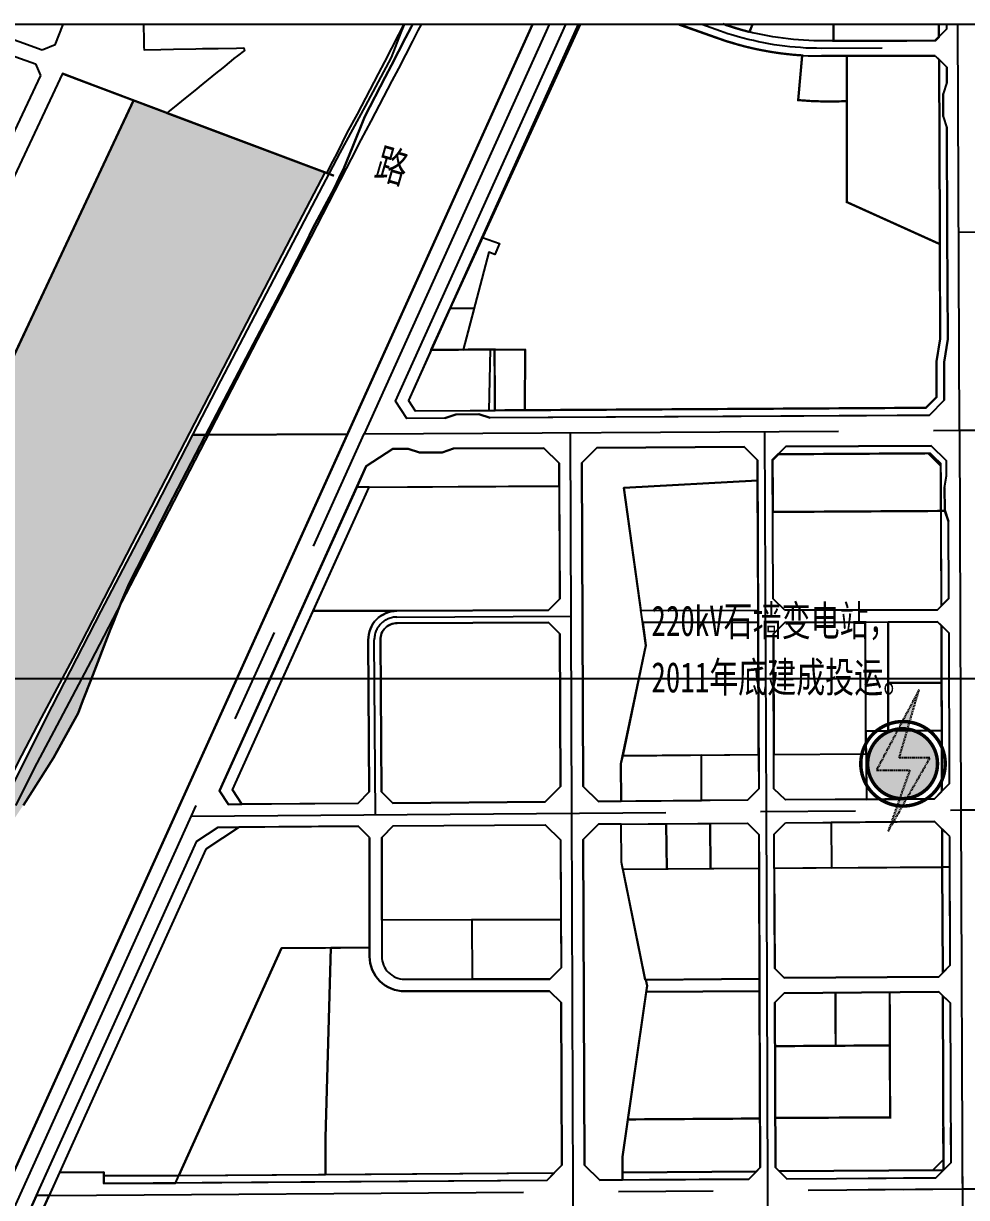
# Model space of a CAD drawing. Header units: inches. Extents: x 14633 to 228805, y -943 to 210487.
# Drawn here: x 215240 to 216483, y 205872 to 207418 of the extents above; entities that cross this region are included whole.
import ezdxf

# ---------------------------------------------------------------- set-up
doc = ezdxf.new("R2010")
doc.units = ezdxf.units.IN
doc.header["$LTSCALE"] = 10
doc.header["$MEASUREMENT"] = 0
for name, pattern in [('ACAD_ISO05W100', [34, 24, -3, 0.5, -3, 0.5, -3]), ('CENTER', [2, 1.25, -0.25, 0.25, -0.25]), ('DASHED', [0.75, 0.5, -0.25]), ('DASHEDX2', [1.5, 1, -0.5]), ('HIDDENX2', [0.75, 0.5, -0.25])]:
    doc.linetypes.add(name, pattern=pattern)
for name, color, linetype in [('0居住区人口', 7, 'ACAD_ISO05W100'), ('110kV顺源线', 1, 'Continuous'), ('1地块界线', 7, 'DASHEDX2'), ('1轻轨', 7, 'Continuous'), ('1道路中线', 7, 'CENTER'), ('1道路红线', 7, 'Continuous'), ('1道路路名', 7, 'Continuous'), ('80m线', 7, 'DASHED'), ('B-C2', 220, 'Continuous'), ('B-G11', 94, 'Continuous'), ('B-G12', 102, 'Continuous'), ('B-G22', 122, 'Continuous'), ('B-GE', 80, 'Continuous'), ('B-R21', 51, 'Continuous'), ('B-R22', 21, 'Continuous'), ('B-T1', 175, 'Continuous'), ('B-U', 144, 'Continuous'), ('B-U12', 144, 'Continuous'), ('bo', 1, 'Continuous'), ('Error_Layer', 7, 'Continuous'), ('H-T1', 175, 'Continuous'), ('粘贴', 7, 'Continuous'), ('防护绿地', 5, 'Continuous')]:
    doc.layers.add(name, color=color, linetype=linetype)
doc.styles.add('LY', font='simhei.ttf', dxfattribs={"height": 110})
doc.styles.add('路名', font='simhei.ttf', dxfattribs={"width": 0.8})

# ---------------------------------------------------------------- blocks, each defined once
blk = doc.blocks.new('已建220')
at = {"linetype": 'HIDDENX2'}
blk.add_hatch(color=1, dxfattribs=at).paths.add_polyline_path([(76.1, 348), (-123.7, -29.8), (32.1, -29.8), (-69.1, -317.2), (127.2, 27.8), (-17.4, 27.8)])
h = blk.add_hatch(color=5)
h.paths.add_polyline_path([(127.2, 27.8), (19.1, -162.2, 0.158879), (111, -119.8, 0.009786), (115.6, -115.3, 0.620514), (21.8, 161.8), (-17.4, 27.8)])
h.paths.add_polyline_path([(-14.7, -162.6), (32.1, -29.8), (-123.7, -29.8), (-22.4, 161.7, 0.892238)])
blk.add_lwpolyline([(76.1, 348), (-123.7, -29.8), (32.1, -29.8), (-69.1, -317.2), (127.2, 27.8), (-17.4, 27.8)], close=True, dxfattribs=at)
blk.add_lwpolyline([(141.1, -140.8, 16.3, 16.3, 102.191607), (135.5, -146.2, 16.3, 16.3, 0.009786)], format="xyseb", close=True)
at = {"const_width": 16.3}
blk.add_lwpolyline([(115.6, -115.3, 102.191607), (111, -119.8, 0.009786)], format="xyb", close=True, dxfattribs=at)

msp = doc.modelspace()

# ---------------------------------------------------------------- hatches: boundary and pattern name
at = {"layer": 'H-T1'}
msp.add_hatch(color=8, dxfattribs=at).paths.add_polyline_path([(215528.9, 207013), (215598.9, 207147.3), (215637.8, 207222.1), (215385.6, 207317), (215201.6, 206925.2, -0.091067), (215078.1, 206752.5), (215030.5, 206706.5), (215167.5, 206316.2), (215187, 206353.6), (215210, 206398.6), (215238.2, 206454.1), (215264.3, 206503.9), (215309.5, 206588.6), (215384.1, 206733.3)])
at = {"layer": 'H-T1', "linetype": 'ByBlock'}
msp.add_hatch(color=8, dxfattribs=at).paths.add_polyline_path([(215480.5, 206876.4), (215479.3, 206874.2), (215431.9, 206783), (215379.5, 206680.6), (215370.5, 206659.3), (215358.7, 206629), (215355.3, 206620.3), (215329.8, 206554.4), (215318.6, 206526.6), (215312.4, 206510), (215305.7, 206497.9), (215294.5, 206477.5), (215279.9, 206451.2), (215240.3, 206388.6), (215227.1, 206369), (215180.8, 206299.3), (215167.1, 206277.8), (215163.2, 206268.8), (215135.4, 206218.3), (215125.2, 206196.9), (215085.6, 206121.3), (215076.2, 206103.2), (215071.3, 206115.4), (215076.8, 206126.5), (215132.7, 206233.1), (215173.6, 206313.4), (215210.8, 206383.5), (215270.4, 206503.2), (215342.6, 206644), (215414.8, 206781.8), (215463.6, 206876.3)])

# ---------------------------------------------------------------- linework, layer by layer
at = {"color": 8, "linetype": 'Continuous'}
msp.add_lwpolyline([(215855.5, 206988.7), (215853.6, 206908.7)], dxfattribs=at)
at = {"layer": '0居住区人口', "color": 8}
msp.add_lwpolyline([(216441.7, 207395.7), (216446.7, 207400.7), (216446.7, 207400.7), (216446.7, 207400.7), (216441.7, 207395.7), (216441.7, 207395.7)], close=True, dxfattribs=at)
at = {"layer": '110kV顺源线', "color": 8}
msp.add_line((218880.8, 207416.8), (213834.8, 207416.8), dxfattribs=at)
at = {"layer": '1地块界线', "color": 8, "ltscale": 20, "const_width": 3, "flags": 128}
msp.add_lwpolyline([(215291.7, 207352.3), (215649.6, 207217.7)], dxfattribs=at)
msp.add_lwpolyline([(215385.6, 207317), (215201.6, 206925.2, -0.091067), (215078.1, 206752.5), (215030.5, 206706.5)], format="xyb", dxfattribs=at)
at = {"layer": '1轻轨', "color": 8, "ltscale": 200, "flags": 128}
msp.add_lwpolyline([(215764.3, 207416.8), (215760.1, 207408.9), (215752.8, 207394.9), (215734.4, 207358.8), (215725.9, 207342.8), (215698.1, 207289.6), (215684.8, 207264.9), (215672.4, 207239.9), (215665.7, 207227.1), (215618.9, 207137), (215548.9, 207002.6), (215404.1, 206723), (215329.4, 206578.2), (215284.2, 206493.4), (215258.2, 206443.8), (215230, 206388.4)], dxfattribs=at)
at = {"layer": '1道路中线', "color": 8, "ltscale": 50}
for points in [[(215933, 207416.8), (215689.3, 206877.7)], [(216473.7, 206882.4), (216471.6, 207416.8)], [(218372.7, 207156.4), (217372.7, 207149.4), (217133.7, 207147.7), (216842.3, 207145.6), (216472.7, 207143)], [(215210.6, 205818.8), (215689.3, 206877.7)], [(215689.3, 206877.7), (216473.7, 206882.4), (216473.7, 206882.4)], [(215966.8, 205399.5), (215964.9, 205879.5), (215962.9, 206378.2), (215961, 206879.3)], [(216223.2, 205401.3), (216221.3, 205881.3), (216220.2, 206151.1), (216219.3, 206380.3), (216217.4, 206880.8)], [(216473.7, 206882.4), (217373.7, 206887.7)], [(216473.7, 206882.4), (216475.7, 206382.3), (216475.7, 206382.3), (216479.6, 205403.1)], [(215461.7, 206374.2), (216475.7, 206382.3), (217375.7, 206389.5), (217980, 206393.7), (218010.2, 206393.9), (218375.7, 206396.4)], [(216477.4, 205963.9), (216479.6, 205403.1)], [(216477.4, 205963.9), (216479.6, 205403.1)], [(216477.4, 205963.9), (216479.6, 205403.1)], [(216477.4, 205963.9), (216479.6, 205403.1)], [(216477.4, 205963.9), (216479.6, 205403.1)], [(215274.3, 205874.7), (216477.7, 205883.1), (217377.7, 205889.4)], [(216353.6, 205882.2), (216477.7, 205883.1), (217377.7, 205889.4)], [(216353.6, 205882.2), (216477.7, 205883.1), (217377.7, 205889.4)], [(216353.6, 205882.2), (216477.7, 205883.1), (217377.7, 205889.4)], [(216353.6, 205882.2), (216477.7, 205883.1), (217377.7, 205889.4)], [(216399.8, 205882.6), (216477.7, 205883.1), (217377.7, 205889.4)]]:
    msp.add_lwpolyline(points, dxfattribs=at)
at = {"layer": '1道路中线', "color": 8, "ltscale": 50, "flags": 128}
msp.add_lwpolyline([(218371.7, 207396.4), (217371.7, 207389.4), (216861.6, 207386.2), (216471.8, 207385.7), (216292.1, 207385.5), (216285.2, 207385.6), (216278.2, 207385.7), (216271.2, 207386), (216264.2, 207386.5), (216257.3, 207387), (216250.3, 207387.7), (216243.4, 207388.4), (216236.5, 207389.3), (216229.6, 207390.4), (216222.7, 207391.5), (216215.8, 207392.8), (216209, 207394.2), (216202.1, 207395.7), (216195.4, 207397.3), (216188.6, 207399), (216181.9, 207400.9), (216175.2, 207402.8), (216168.5, 207404.9), (216158.7, 207408.3), (216134.4, 207416.8)], dxfattribs=at)
at = {"layer": '1道路中线', "color": 8, "ltscale": 50}
msp.add_lwpolyline([(215704.3, 206376.1), (215702.7, 206606.3, -0.415109), (215732.5, 206636.5), (215961.9, 206637.4)], format="xyb", dxfattribs=at)
at = {"layer": '1道路红线', "color": 8}
for p, q in [((215111.8, 207416.8), (215256.4, 207365.1)), ((215264.9, 207383.3), (215171.2, 207416.8)), ((215693.2, 206934.8), (215911.1, 207416.8)), ((215730.7, 206920.6), (215955, 207416.8)), ((216155.4, 207398.8), (216104.3, 207416.8)), ((216456.6, 207416.8), (216456.7, 207410.7)), ((216456.7, 207410.7), (216441.7, 207395.7)), ((216456.7, 207410.7), (216441.7, 207395.7)), ((215282, 207390.4), (215264.9, 207383.3)), ((216441.7, 207395.7), (216386.5, 207395.6)), ((216441.8, 207375.7), (216386.5, 207375.6)), ((216441.8, 207375.7), (216456.9, 207360.7)), ((216441.8, 207375.7), (216456.9, 207360.7)), ((215256.4, 207365.1), (215262.8, 207349.6)), ((216456.9, 207340.7), (216456.9, 207360.7)), ((216456.9, 207340.7), (216456.9, 207360.7)), ((216456.9, 207340.7), (216452, 207325.7)), ((216456.9, 207340.7), (216452, 207325.7)), ((216452.1, 207295.7), (216452, 207325.7)), ((216452.1, 207295.7), (216452, 207325.7)), ((216452.1, 207295.7), (216457.2, 207280.7)), ((216452.1, 207295.7), (216457.2, 207280.7)), ((216457.7, 207142.9), (216457.2, 207280.7)), ((216457.7, 207142.9), (216457.2, 207280.7)), ((216458.3, 207002.3), (216457.7, 207142.9)), ((216458.3, 207002.3), (216457.7, 207142.9)), ((216453.4, 206972.2), (216458.3, 207002.3)), ((216453.4, 206972.2), (216458.3, 207002.3)), ((216453.6, 206922.2), (216453.4, 206972.2)), ((216453.6, 206922.2), (216453.4, 206972.2)), ((215213.7, 205874.3), (215693.2, 206934.8)), ((216453.6, 206922.2), (216433.7, 206902.1)), ((216453.6, 206922.2), (216433.7, 206902.1)), ((215745.4, 206898), (215730.7, 206920.6)), ((215795.4, 206898.3), (215745.4, 206898)), ((215795.4, 206898.3), (215810.3, 206903.4)), ((215810.3, 206903.4), (215840.3, 206903.6)), ((215840.3, 206903.6), (215855.4, 206898.7)), ((216433.7, 206902.1), (215855.4, 206898.7)), ((215976.1, 206839.4), (215996, 206859.5)), ((215976.1, 206839.4), (215996, 206859.5)), ((215996, 206859.5), (216189.9, 206860.7)), ((215996, 206859.5), (216189.9, 206860.7)), ((216189.9, 206860.7), (216207.5, 206843.3)), ((216189.9, 206860.7), (216207.5, 206843.3)), ((216227.5, 206843.4), (216244.9, 206861)), ((216244.9, 206861), (216436.3, 206862.1)), ((216436.3, 206862.1), (216244.9, 206861)), ((216456.4, 206842.3), (216436.3, 206862.1)), ((215691.9, 206835), (215727.2, 206857.9)), ((215691.9, 206835), (215727.2, 206857.9)), ((215727.2, 206857.9), (215747.2, 206858)), ((215727.2, 206857.9), (215747.2, 206858)), ((215747.2, 206858), (215762.3, 206853.1)), ((215747.2, 206858), (215762.3, 206853.1)), ((215762.3, 206853.1), (215792.3, 206853.3)), ((215762.3, 206853.1), (215792.3, 206853.3)), ((215792.3, 206853.3), (215807.2, 206858.4)), ((215792.3, 206853.3), (215807.2, 206858.4)), ((215807.2, 206858.4), (215926, 206859.1)), ((215807.2, 206858.4), (215926, 206859.1)), ((215926, 206859.1), (215946.1, 206839.2)), ((215926, 206859.1), (215946.1, 206839.2)), ((215498.8, 206407.7), (215691.9, 206835)), ((215498.8, 206407.7), (215691.9, 206835)), ((215946.1, 206839.2), (215946.8, 206660.1)), ((215977.8, 206413.3), (215976.1, 206839.4)), ((215977.8, 206413.3), (215976.1, 206839.4)), ((216207.5, 206843.3), (216209.2, 206410.2)), ((216207.5, 206843.3), (216209.2, 206410.2)), ((216228.2, 206660.4), (216227.5, 206843.4)), ((216456.5, 206822.3), (216456.4, 206842.3)), ((216454, 206807.2), (216456.5, 206822.3)), ((216454, 206807.2), (216454.2, 206777.2)), ((216454.2, 206777.2), (216454, 206807.2)), ((216454.2, 206777.2), (216459.2, 206762.3)), ((216459.6, 206660.9), (216459.2, 206762.3)), ((215932.1, 206645.3), (215947, 206660.3)), ((216243.4, 206645.3), (216228.2, 206660.4)), ((216444.8, 206646.1), (216459.8, 206661.1)), ((216243.4, 206645.3), (216444.8, 206646.1)), ((216243.5, 206629.3), (216228.6, 206614.2)), ((216243.5, 206629.3), (216444.9, 206630.1)), ((216444.9, 206630.1), (216460, 206615.1)), ((215947, 206614.4), (215947.8, 206413.1)), ((216229.2, 206410.3), (216228.6, 206614.2)), ((216460.6, 206417.2), (216460, 206615.1)), ((215947.8, 206413.1), (215927.9, 206392.9)), ((215947.8, 206413.1), (215927.9, 206392.9)), ((215997.9, 206393.5), (215977.8, 206413.3)), ((215997.9, 206393.5), (215977.8, 206413.3)), ((216440.7, 206397), (216460.6, 206417.2)), ((215510.5, 206389.6), (215498.8, 206407.7)), ((215510.5, 206389.6), (215498.8, 206407.7)), ((215727.2, 206391.4), (215712.1, 206406.3)), ((216209.2, 206410.2), (216194.3, 206395.1)), ((216209.2, 206410.2), (216194.3, 206395.1)), ((216244.3, 206395.5), (216229.2, 206410.3)), ((216440.7, 206397), (216244.3, 206395.5)), ((215681.2, 206391), (215510.5, 206389.6)), ((215927.9, 206392.9), (215727.2, 206391.4)), ((216194.3, 206395.1), (215997.9, 206393.5)), ((216194.3, 206395.1), (215997.9, 206393.5)), ((215998, 206363.5), (216194.4, 206365.1)), ((215998, 206363.5), (216194.4, 206365.1)), ((216194.4, 206365.1), (216209.5, 206350.2)), ((216194.4, 206365.1), (216209.5, 206350.2)), ((216229.5, 206350.3), (216244.4, 206365.5)), ((216229.5, 206350.3), (216244.4, 206365.5)), ((216244.4, 206365.5), (216440.8, 206367)), ((216244.4, 206365.5), (216440.8, 206367)), ((216460.9, 206347.2), (216440.8, 206367)), ((216460.9, 206347.2), (216440.8, 206367)), ((215468.7, 206341.1), (215496.9, 206359.5)), ((215496.9, 206359.5), (215681.4, 206361)), ((215727.5, 206361.3), (215712.5, 206346.1)), ((215727.5, 206361.3), (215928, 206362.9)), ((215928, 206362.9), (215948.1, 206343.1)), ((215978.1, 206343.3), (215998, 206363.5)), ((215978.1, 206343.3), (215998, 206363.5)), ((216209.5, 206350.2), (216210.2, 206173.5)), ((216209.5, 206350.2), (216211.2, 205911.2)), ((216230.2, 206173.6), (216229.5, 206350.3)), ((216230.2, 206173.6), (216229.5, 206350.3)), ((215328.4, 206030.9), (215468.7, 206341.1)), ((215948.1, 206343.1), (215948.8, 206174.5)), ((215978.8, 206174.4), (215978.1, 206343.3)), ((215979.8, 205914.6), (215978.1, 206343.3)), ((216461.5, 206177.8), (216460.9, 206347.2)), ((216461.5, 206177.8), (216460.9, 206347.2)), ((215933.8, 206159.5), (215948.8, 206174.5)), ((216242.7, 206161.2), (216230.2, 206173.6)), ((216242.7, 206161.2), (216230.2, 206173.6)), ((216446.6, 206162.7), (216461.5, 206177.8)), ((216446.6, 206162.7), (216461.5, 206177.8)), ((216446.6, 206162.7), (216242.7, 206161.2)), ((216446.6, 206162.7), (216242.7, 206161.2)), ((216230.3, 206128.6), (216242.8, 206141.2)), ((216230.3, 206128.6), (216242.8, 206141.2)), ((216242.8, 206141.2), (216446.7, 206142.7)), ((216242.8, 206141.2), (216446.7, 206142.7)), ((216446.7, 206142.7), (216461.7, 206127.8)), ((216446.7, 206142.7), (216461.7, 206127.8)), ((215979.8, 205914.6), (215979, 206124.4)), ((216210.3, 206128.5), (216211.2, 205911.2)), ((216231.2, 205911.4), (216230.3, 206128.6)), ((216231.2, 205911.4), (216230.3, 206128.6)), ((216462.6, 205918), (216461.7, 206127.8)), ((215241.4, 205838.4), (215328.4, 206030.9)), ((215241.4, 205838.4), (215328.4, 206030.9)), ((216462.6, 205918), (216462.4, 205963.9)), ((216442.7, 205897.9), (216462.6, 205918)), ((216442.7, 205897.9), (216462.6, 205918)), ((216442.7, 205897.9), (216462.6, 205918)), ((215287.9, 205904.8), (215260.7, 205844.6)), ((215287.9, 205904.8), (215260.7, 205844.6)), ((215346.2, 205905.2), (215287.9, 205904.8)), ((215346.3, 205890.2), (215346.2, 205905.2)), ((215949.8, 205914.4), (215929.9, 205894.3)), ((215999.9, 205894.8), (215979.8, 205914.6)), ((215999.9, 205894.8), (215979.8, 205914.6)), ((216211.2, 205911.2), (216196.3, 205896.1)), ((216211.2, 205911.2), (216196.3, 205896.1)), ((216231.2, 205911.4), (216246.3, 205896.5)), ((216231.2, 205911.4), (216246.3, 205896.5)), ((215929.9, 205894.3), (215346.3, 205890.2)), ((216196.3, 205896.1), (215999.9, 205894.8)), ((216196.3, 205896.1), (215999.9, 205894.8)), ((216246.3, 205896.5), (216442.7, 205897.9)), ((216246.3, 205896.5), (216442.7, 205897.9)), ((216353.6, 205897.2), (216442.7, 205897.9))]:
    msp.add_line(p, q, dxfattribs=at)
for points in [[(215282, 207390.4), (215292.6, 207416.8)], [(216292.1, 207395.5), (216282, 207395.6), (216275.2, 207395.9), (216268.4, 207396.2), (216261.6, 207396.7), (216254.9, 207397.2), (216248.1, 207398), (216241.3, 207398.8), (216234.6, 207399.7), (216227.9, 207400.8), (216221.2, 207401.9), (216214.5, 207403.2), (216207.8, 207404.6), (216201.2, 207406.1), (216194.6, 207407.8), (216188, 207409.5), (216181.5, 207411.4), (216174.9, 207413.4), (216168.5, 207415.5), (216162, 207417.7)], [(216155.4, 207398.8), (216162.2, 207396.5), (216169, 207394.3), (216175.8, 207392.2), (216182.7, 207390.3), (216189.6, 207388.4), (216196.5, 207386.7), (216203.5, 207385.1), (216210.5, 207383.6), (216217.6, 207382.3), (216224.6, 207381), (216231.7, 207379.9), (216238.8, 207378.9), (216245.9, 207378.1), (216253, 207377.3), (216260.1, 207376.7), (216267.2, 207376.2), (216274.4, 207375.9), (216281.5, 207375.6), (216292.1, 207375.5)], [(216441.7, 207395.7), (216386.5, 207395.6), (216292.1, 207395.5)], [(216441.8, 207375.7), (216386.5, 207375.6), (216292.1, 207375.5)], [(215932, 206629.3), (215947, 206614.4)], [(215696.1, 206406.1), (215681.2, 206391)], [(215696.5, 206346), (215681.4, 206361)], [(215948.1, 206343.1), (215948.8, 206174.5)], [(215933.7, 206143.5), (215948.7, 206128.6)], [(215948.7, 206128.6), (215949.8, 205914.4)], [(215948.7, 206128.6), (215949.8, 205914.4)], [(216462.6, 205918), (216462.4, 205963.9)], [(216462.6, 205918), (216462.4, 205963.9)], [(216462.6, 205918), (216462.4, 205963.9)], [(216462.6, 205918), (216462.4, 205963.9)], [(216442.7, 205897.9), (216462.6, 205918)], [(216442.7, 205897.9), (216462.6, 205918)], [(216442.7, 205897.9), (216462.6, 205918)], [(216442.7, 205897.9), (216462.6, 205918)], [(216353.6, 205897.2), (216442.7, 205897.9)], [(216353.6, 205897.2), (216442.7, 205897.9)], [(216353.6, 205897.2), (216442.7, 205897.9)], [(216399.8, 205897.6), (216442.7, 205897.9)]]:
    msp.add_lwpolyline(points, dxfattribs=at)
for points in [[(215262.8, 207349.6), (215228.7, 207277), (215209.6, 207236.3), (215092.4, 206986.6, -0.091067), (214984.7, 206836), (214936, 206789)], [(215696.1, 206406.1), (215694.7, 206606.2, -0.415109), (215732.5, 206644.5), (215932.1, 206645.3)], [(215712.1, 206406.3), (215710.7, 206606.4, -0.415109), (215732.6, 206628.5), (215932, 206629.3)], [(215696.5, 206346.1), (215696.5, 206189.5, 0.414214), (215742.5, 206143.5), (215933.7, 206143.5)], [(215712.5, 206346.1), (215712.5, 206189.5, 0.414214), (215742.5, 206159.5), (215933.8, 206159.5)]]:
    msp.add_lwpolyline(points, format="xyb", dxfattribs=at)
at = {"layer": '80m线', "color": 8, "ltscale": 150, "const_width": 3, "flags": 128}
for points in [[(216381.7, 206142.2), (216382.3, 205977.4), (216230.9, 205976.6)], [(216310.6, 206071.7), (216310.3, 206141.7)], [(216230.6, 206071.2), (216382, 206072.2)], [(216210.9, 205975.9), (216036.7, 205974.7)]]:
    msp.add_lwpolyline(points, dxfattribs=at)
at = {"layer": 'B-C2', "color": 8}
msp.add_lwpolyline([(215696.5, 206346), (215681.4, 206360.9), (215524.7, 206359.7), (215480.5, 206330.9), (215342.1, 206024.7), (215287.9, 205904.8), (215346.2, 205905.2), (215346.2, 205900.2), (215445.2, 205900.9), (215580.5, 206200.2), (215696.5, 206201.1)], close=True, dxfattribs=at)
at = {"layer": 'B-G11', "color": 3}
msp.add_lwpolyline([(213834.8, 206555.6), (218880.8, 206555.6), (218880.8, 203097.4), (213834.8, 203097.4)], close=True, dxfattribs=at)
at = {"layer": 'B-G12', "color": 8}
for points in [[(215973.8, 207416.8), (215802.6, 207043.3), (215747.7, 206921.9), (215756.7, 206908.1), (215861.6, 206908.7), (216429.5, 206912.1), (216443.6, 206926.3), (216443.4, 206973), (216448.3, 207003), (216447.8, 207127.7), (216447.7, 207142.9), (216446.8, 207370.7), (216456.9, 207360.7), (216456.9, 207340.7), (216452, 207325.7), (216452.1, 207295.7), (216457.2, 207280.7), (216457.7, 207142.9), (216458.3, 207002.3), (216453.4, 206972.2), (216453.6, 206922.2), (216433.7, 206902.1), (216391.5, 206901.9), (215855.4, 206898.7), (215840.3, 206903.6), (215810.3, 206903.4), (215795.4, 206898.3), (215745.4, 206898), (215730.7, 206920.6), (215955, 207416.8)], [(216456.6, 207416.8), (216456.7, 207410.7), (216446.7, 207400.7), (216446.6, 207416.8)]]:
    msp.add_lwpolyline(points, dxfattribs=at)
for points in [[(215030.5, 206706.5), (215078.1, 206752.5, 0.091067), (215201.6, 206925.2), (215385.6, 207317), (215291.7, 207352.3), (215111.1, 206967.7, -0.091067), (215008.7, 206824.4), (214945.1, 206763), (214937.4, 206730.3), (215028.1, 206215.4), (215069.3, 206111.7), (215076.7, 206125.9), (215116.2, 206201.4), (215126.6, 206222.9), (215133.9, 206239.4), (215138.6, 206251.5), (215147.8, 206273), (215165.1, 206306.3), (215168.7, 206313)], [(215764.5, 205391.9), (215726.4, 205372.4), (215579.3, 205297.3), (215551.6, 205305.2), (215259.6, 205786.2), (215256.6, 205835.6), (215260.7, 205844.6), (215274.3, 205874.7), (215257.8, 205874.5), (215241.4, 205838.4), (215243.5, 205803), (215269.5, 205760.3), (215280.8, 205732.1), (215545.1, 205296.6), (215573.3, 205288.6), (215617.8, 205311.4), (215646.8, 205320.5), (215731, 205363.5, -0.015405), (215756.9, 205375.7)]]:
    msp.add_lwpolyline(points, format="xyb", close=True, dxfattribs=at)
for points in [[(216031.4, 206806.6), (216207.6, 206816.5), (216207.5, 206843.3), (216189.9, 206860.7), (215996, 206859.5), (215976.1, 206839.4), (215977.8, 206413.3), (215997.9, 206393.5), (216027.9, 206393.7), (216027.7, 206443.3), (216060.5, 206598.8)], [(216235, 206850.9), (216432.2, 206852.1), (216448.9, 206835.6), (216449.2, 206776.2), (216454.5, 206776.2), (216454.2, 206777.2), (216454, 206807.2), (216456.5, 206822.3), (216456.4, 206842.3), (216436.3, 206862.1), (216244.9, 206861)], [(215946.1, 206839.2), (215926, 206859.1), (215807.2, 206858.4), (215792.3, 206853.3), (215762.3, 206853.1), (215747.2, 206858), (215727.2, 206857.9), (215691.9, 206835), (215679.6, 206807.6), (215946.2, 206809.2)], [(215615.5, 206629.6), (215622.3, 206644.6), (215696.1, 206807.7), (215679.6, 206807.6), (215498.8, 206407.7), (215510.5, 206389.6), (215528.3, 206389.8), (215515.8, 206409)], [(216449.7, 206650.9), (216459.6, 206660.9), (216459.2, 206762.3), (216454.5, 206776.2), (216449.2, 206776.2)], [(216056.3, 206629.1), (216054, 206645.2), (216208.3, 206645.3), (216208.4, 206629.3)], [(216450.6, 206407), (216450.6, 206407), (216450.6, 206407), (216460.6, 206417.2), (216460, 206615.1), (216449.8, 206625.2), (216450.6, 206421.3), (216450.6, 206407)], [(215524.7, 206359.7), (215480.5, 206330.9), (215342.1, 206024.7), (215287.9, 205904.8), (215274.3, 205874.7), (215257.8, 205874.5), (215328.4, 206030.9), (215468.7, 206341.1), (215496.9, 206359.5)], [(216062, 206150.6), (216060.4, 206158.6), (216059.4, 206158.6), (216028.2, 206313.5), (216028, 206363.7), (215998, 206363.5), (215978.1, 206343.3), (215979.8, 205914.6), (215999.9, 205894.8), (216029.9, 205895), (216029.7, 205925.4)], [(216460.9, 206347.2), (216450.8, 206357.1), (216451, 206307.1), (216461, 206307.2)], [(216461, 206307.2), (216451, 206307.1), (216451.6, 206167.7), (216461.5, 206177.8)], [(216210.2, 206159.7), (216060.4, 206158.6), (216062, 206150.6), (216060.9, 206142.6), (216210.3, 206143.7)], [(216461.7, 206127.8), (216451.7, 206137.7), (216452.6, 205907.9), (216462.6, 205918)], [(215445.2, 205900.9), (215346.2, 205900.2), (215346.3, 205890.2), (215440.7, 205890.8)], [(215440.7, 205890.8), (215445.2, 205900.9), (215939.8, 205904.3), (215929.9, 205894.3)], [(216206.2, 205906.2), (216029.8, 205904.9), (216029.9, 205895), (216196.3, 205896.1)], [(216452.6, 205907.9), (216236.2, 205906.4), (216246.3, 205896.5), (216442.7, 205897.9)]]:
    msp.add_lwpolyline(points, close=True, dxfattribs=at)
at = {"layer": 'B-G22', "color": 8}
for points in [[(215911.1, 207416.8), (215667.3, 206877.5), (215480.5, 206876.4), (215543.3, 206996.2), (215578.1, 207062.4), (215612.3, 207129.5), (215621.6, 207148.6), (215649.6, 207200.8), (215656.4, 207214.8), (215662.8, 207228.8), (215674, 207255.5), (215690.2, 207295.9), (215717.1, 207347.5), (215725.5, 207363.4), (215743.9, 207399.5), (215751.2, 207413.6), (215752.9, 207416.8)], [(215240.3, 206388.6), (215279.9, 206451.2), (215294.5, 206477.5), (215305.7, 206497.9), (215312.4, 206510), (215318.6, 206526.6), (215329.8, 206554.4), (215355.3, 206620.3), (215358.7, 206629), (215370.5, 206659.3), (215379.5, 206680.6), (215431.9, 206783), (215479.3, 206874.2), (215480.5, 206876.4), (215667.3, 206877.5), (215213.7, 205874.3)]]:
    msp.add_lwpolyline(points, dxfattribs=at)
at = {"layer": 'B-GE', "color": 8}
msp.add_lwpolyline([(215398.5, 207416.8), (215399, 207396.1), (215399.2, 207387.1), (215399.4, 207383.6), (215421.3, 207384), (215437.9, 207384.4), (215467.7, 207385), (215476.5, 207385.2), (215496.9, 207385.4), (215521.1, 207385.8), (215530.8, 207386.1), (215531.8, 207382.8), (215522.6, 207375.7), (215517.6, 207372), (215514.3, 207369.3), (215502.9, 207359.9), (215493.6, 207352.4), (215472.1, 207334.9), (215468.3, 207331.8), (215453.7, 207319.9), (215444, 207312), (215432.5, 207302.6), (215429.7, 207300.4), (215637.8, 207222.1), (215640.1, 207221.1), (215648, 207236.3), (215654.5, 207248.9), (215667, 207274.1), (215680.5, 207299), (215708.2, 207352.1), (215716.7, 207368), (215735, 207404), (215741.6, 207416.8)], dxfattribs=at)
at = {"layer": 'B-R21', "color": 8}
for points in [[(215973.8, 207416.8), (215845.3, 207136.4), (215867.6, 207128.6), (215861.6, 207113.9), (215853.6, 207116.9), (215819.7, 206988.4), (215901.3, 206988.9), (215901, 206908.9), (216429.5, 206912.1), (216443.6, 206926.3), (216443.4, 206973), (216448.3, 207003), (216447.8, 207127.7), (216325.4, 207183), (216325.4, 207316), (216310.3, 207315.6), (216302.1, 207315.5), (216293.9, 207315.6), (216285.7, 207315.9), (216277.5, 207316.2), (216269.4, 207316.8), (216261.2, 207317.4), (216266.5, 207376.3), (216260.1, 207376.7), (216253, 207377.3), (216245.9, 207378.1), (216238.8, 207378.9), (216231.7, 207379.9), (216224.6, 207381), (216217.6, 207382.3), (216210.5, 207383.6), (216203.5, 207385.1), (216196.5, 207386.7), (216189.6, 207388.4), (216182.7, 207390.3), (216175.8, 207392.2), (216165.6, 207395.4), (216104.6, 207416.8)], [(216164.9, 207416.8), (216197.1, 207407.1), (216200.9, 207416.8)], [(216307.6, 207416.8), (216307.6, 207395.5), (216441.7, 207395.7), (216446.7, 207400.7), (216446.6, 207416.8)], [(215615.5, 206629.6), (215615.5, 206629.6), (215696.1, 206807.7)], [(215515.8, 206409), (215615.5, 206629.6)], [(215515.8, 206409), (215528.3, 206389.8)], [(215445.2, 205900.9), (215690.7, 205902.6)], [(215690.7, 205902.6), (215939.8, 205904.3)]]:
    msp.add_lwpolyline(points, dxfattribs=at)
for points in [[(215777.8, 206988.4), (215747.7, 206921.9), (215756.7, 206908.1), (215901, 206908.9), (215901.3, 206988.9), (215819.7, 206988.4)], [(216243.4, 206645.3), (216228.2, 206660.4), (216227.5, 206843.4), (216235, 206850.9), (216432.2, 206852.1), (216448.9, 206835.6), (216449.7, 206650.9), (216444.8, 206646.1)], [(216208.3, 206645.3), (216207.6, 206816.5), (216031.4, 206806.6), (216054, 206645.2)], [(215622.3, 206644.6), (215696.1, 206807.7), (215946.2, 206808.8), (215947, 206660.3), (215932.1, 206645.3), (215732.5, 206644.5), (215646.7, 206644.6)], [(216030, 206453.7), (216209, 206455.2), (216208.4, 206629.3), (216056.3, 206629.1), (216060.5, 206598.8), (216058.9, 206591.1)], [(216349.7, 206629.8), (216243.5, 206629.3), (216228.6, 206614.2), (216229.1, 206455.3), (216350.6, 206456.4), (216350.3, 206486.3), (216350.1, 206531.5)], [(216210.2, 206159.7), (216209.6, 206305.2), (216030.2, 206303.7), (216059.4, 206158.6)], [(215658.3, 206200.8), (215580.5, 206200.2), (215445.2, 205900.9), (215638.3, 205902.2), (215638.5, 205951.1), (215645.6, 206200.7)], [(216210.3, 206143.7), (216060.9, 206142.6), (216029.7, 205925.4), (216029.8, 205904.9), (216206.2, 205906.2), (216211.2, 205911.2)], [(216451.7, 206137.7), (216446.7, 206142.7), (216242.8, 206141.2), (216230.3, 206128.6), (216231.2, 205911.4), (216236.2, 205906.4), (216452.6, 205907.9)]]:
    msp.add_lwpolyline(points, close=True, dxfattribs=at)
for points in [[(215515.8, 206409), (215622.3, 206644.6), (215732.5, 206644.5, 0.415109), (215694.7, 206606.2), (215696.1, 206406.1), (215681.2, 206391), (215528.3, 206389.8)], [(215696.5, 206189.5), (215696.5, 206201.1), (215645.6, 206200.7), (215638.5, 205951.1), (215638.3, 205902.2), (215939.8, 205904.3), (215949.8, 205914.4), (215948.7, 206128.6), (215933.7, 206143.5), (215742.5, 206143.5, -0.414214)]]:
    msp.add_lwpolyline(points, format="xyb", close=True, dxfattribs=at)
at = {"layer": 'B-R22', "color": 8}
msp.add_lwpolyline([(216307.6, 207416.8), (216307.6, 207395.5), (216292.1, 207395.5), (216282, 207395.6), (216275.2, 207395.9), (216268.4, 207396.2), (216261.6, 207396.7), (216254.9, 207397.2), (216248.1, 207398), (216241.3, 207398.8), (216234.6, 207399.7), (216227.9, 207400.8), (216221.2, 207401.9), (216214.5, 207403.2), (216207.8, 207404.6), (216201.2, 207406.1), (216197.1, 207407.2), (216200.9, 207416.8)], dxfattribs=at)
for points in [[(216325.4, 207375.5), (216325.4, 207316), (216310.3, 207315.6), (216302.1, 207315.5), (216293.9, 207315.6), (216285.7, 207315.9), (216277.5, 207316.2), (216269.4, 207316.8), (216261.2, 207317.4), (216266.5, 207376.3), (216267.2, 207376.2), (216274.4, 207375.9), (216281.5, 207375.6), (216292.1, 207375.5)], [(216441.8, 207375.7), (216446.8, 207370.7), (216447.7, 207142.9), (216447.8, 207127.7), (216325.4, 207183), (216325.4, 207316), (216325.4, 207375.5), (216386.5, 207375.6)], [(216030, 206453.7), (216027.7, 206443.3), (216027.9, 206393.7), (216134, 206394.6), (216133.6, 206454.6)], [(216134, 206394.6), (216133.6, 206454.6), (216209, 206455.2), (216209.2, 206410.2), (216194.3, 206395.1)], [(216229.2, 206410.3), (216229.1, 206455.3), (216350.6, 206456.3), (216351, 206396.3), (216244.3, 206395.5)], [(216145.1, 206364.7), (216145.6, 206304.7), (216087.9, 206304.2), (216087.4, 206364.2)], [(216145.1, 206364.7), (216194.4, 206365.1), (216209.5, 206350.2), (216209.6, 206305.2), (216145.6, 206304.7)], [(216244.4, 206365.5), (216304.8, 206365.9), (216305.1, 206305.9), (216229.6, 206305.3), (216229.5, 206350.3)], [(216451, 206307.1), (216450.8, 206357.1), (216440.8, 206367), (216304.8, 206365.9), (216305.1, 206305.9)], [(215712.5, 206237.2), (215712.5, 206346.1), (215727.4, 206361.3), (215928, 206362.9), (215948.1, 206343.1), (215948.5, 206238.2)], [(216030.2, 206303.7), (216028.2, 206313.5), (216028, 206363.7), (216087.4, 206364.2), (216087.9, 206304.2)], [(215948.5, 206238.2), (215948.8, 206174.5), (215933.8, 206159.5), (215832, 206159.4), (215831.6, 206237.7)]]:
    msp.add_lwpolyline(points, close=True, dxfattribs=at)
for points in [[(215947, 206614.4), (215932, 206629.3), (215732.6, 206628.5, 0.415109), (215710.7, 206606.4), (215712.1, 206406.3), (215727.2, 206391.4), (215927.9, 206392.9), (215947.8, 206413.1)], [(215831.6, 206237.7), (215712.5, 206237.2), (215712.5, 206189.5, 0.414214), (215742.5, 206159.5), (215832, 206159.5)]]:
    msp.add_lwpolyline(points, format="xyb", close=True, dxfattribs=at)
at = {"layer": 'B-T1', "color": 8}
for points in [[(215752.9, 207416.8), (215751.2, 207413.6), (215743.9, 207399.5), (215725.5, 207363.4), (215717.1, 207347.5), (215690.2, 207295.9), (215674, 207255.5), (215662.8, 207228.8), (215656.4, 207214.8), (215649.6, 207200.8), (215621.6, 207148.6), (215612.3, 207129.5), (215578.1, 207062.4), (215543.3, 206996.2), (215480.5, 206876.4), (215463.6, 206876.3), (215500.5, 206947.8), (215625.6, 207186.9), (215657.6, 207247.9), (215691.1, 207309.6), (215725.3, 207373.7), (215738, 207406.6), (215742.4, 207416.8)], [(215210.8, 206383.5), (215270.4, 206503.2), (215342.6, 206644), (215414.8, 206781.8), (215463.6, 206876.3), (215480.5, 206876.4), (215479.3, 206874.2), (215431.9, 206783), (215379.5, 206680.6), (215370.5, 206659.3), (215358.7, 206629), (215355.3, 206620.3), (215329.8, 206554.4), (215318.6, 206526.6), (215312.4, 206510), (215305.7, 206497.9), (215294.5, 206477.5), (215279.9, 206451.2), (215240.3, 206388.6)]]:
    msp.add_lwpolyline(points, dxfattribs=at)
msp.add_lwpolyline([(215528.9, 207013), (215598.9, 207147.3), (215637.8, 207222.1), (215385.6, 207317), (215201.6, 206925.2, -0.091067), (215078.1, 206752.5), (215030.5, 206706.5), (215167.5, 206316.2), (215187, 206353.6), (215210, 206398.6), (215238.2, 206454.1), (215264.3, 206503.9), (215309.5, 206588.6), (215384.1, 206733.3)], format="xyb", close=True, dxfattribs=at)
at = {"layer": 'B-U', "color": 8}
msp.add_lwpolyline([(216350.3, 206486.3), (216349.7, 206629.7), (216444.9, 206630.1), (216449.8, 206625.2), (216450, 206566.9), (216450.6, 206487.1)], close=True, dxfattribs=at)
at = {"layer": 'B-U12', "color": 8}
msp.add_lwpolyline([(216450.3, 206487.1), (216350.3, 206486.3), (216351, 206396.3), (216440.7, 206397), (216450.6, 206407.1)], close=True, dxfattribs=at)
at = {"layer": 'bo', "color": 8, "const_width": 3, "flags": 128}
for points in [[(216104.3, 207416.8), (216155.4, 207398.8), (216155.4, 207398.8), (216162.2, 207396.5), (216162.2, 207396.5), (216169, 207394.3), (216169, 207394.3), (216175.8, 207392.2), (216175.8, 207392.2), (216182.7, 207390.3), (216182.7, 207390.3), (216189.6, 207388.4), (216189.6, 207388.4), (216196.5, 207386.7), (216196.5, 207386.7), (216203.5, 207385.1), (216203.5, 207385.1), (216210.5, 207383.6), (216210.5, 207383.6), (216217.6, 207382.3), (216217.6, 207382.3), (216224.6, 207381), (216224.6, 207381), (216231.7, 207379.9), (216231.7, 207379.9), (216238.8, 207378.9), (216238.8, 207378.9), (216245.9, 207378.1), (216245.9, 207378.1), (216253, 207377.3), (216253, 207377.3), (216260.1, 207376.7), (216260.1, 207376.7), (216266.5, 207376.3), (216266.5, 207376.3), (216261.2, 207317.4), (216261.2, 207317.4), (216269.4, 207316.8), (216269.4, 207316.8), (216277.5, 207316.2), (216277.5, 207316.2), (216285.7, 207315.9), (216285.7, 207315.9), (216293.9, 207315.6), (216293.9, 207315.6), (216302.1, 207315.5), (216302.1, 207315.5), (216310.3, 207315.6), (216310.3, 207315.6), (216325.4, 207316), (216325.4, 207316), (216325.4, 207183), (216325.4, 207183), (216447.8, 207127.7), (216447.8, 207127.7), (216448.3, 207003), (216448.3, 207003), (216443.4, 206973), (216443.4, 206973), (216443.6, 206926.3), (216443.6, 206926.3), (216429.5, 206912.1), (216429.5, 206912.1), (215861.6, 206908.7), (215861.6, 206908.7), (215861.1, 206988.9), (215861.1, 206988.9), (215777.8, 206988.4), (215777.8, 206988.4), (215971.4, 207416.8)], [(216307.6, 207416.8), (216307.6, 207395.5), (216441.7, 207395.7), (216446.7, 207400.7), (216446.6, 207416.8)]]:
    msp.add_lwpolyline(points, dxfattribs=at)
msp.add_lwpolyline([(216164.5, 207416.8, 0.021816), (216197.1, 207407.1), (216200.9, 207416.8)], format="xyb", dxfattribs=at)
msp.add_lwpolyline([(216227.8, 206774.9), (216227.5, 206843.4), (216235, 206850.9), (216434.8, 206852.1), (216448.9, 206838.2), (216449.2, 206776.2)], close=True, dxfattribs=at)
at = {"layer": 'Error_Layer', "color": 8}
for points in [[(215398.5, 207416.8), (215399, 207396.1), (215399.2, 207387.1), (215399.4, 207383.6), (215421.3, 207384), (215437.9, 207384.4), (215467.7, 207385), (215476.5, 207385.2), (215496.9, 207385.4), (215521.1, 207385.8), (215530.8, 207386.1), (215531.8, 207382.8), (215522.6, 207375.7), (215517.6, 207372), (215514.3, 207369.3), (215502.9, 207359.9), (215493.6, 207352.4), (215472.1, 207334.9), (215468.3, 207331.8), (215453.7, 207319.9), (215444, 207312), (215432.5, 207302.6), (215429.7, 207300.4), (215637.8, 207222.1), (215640.1, 207221.1), (215648, 207236.3), (215654.5, 207248.9), (215667, 207274.1), (215680.5, 207299), (215708.2, 207352.1), (215716.7, 207368), (215735, 207404), (215741.6, 207416.8)], [(215752.9, 207416.8), (215751.2, 207413.6), (215743.9, 207399.5), (215725.5, 207363.4), (215717.1, 207347.5), (215690.2, 207295.9), (215674, 207255.5), (215662.8, 207228.8), (215656.4, 207214.8), (215649.6, 207200.8), (215621.6, 207148.6), (215612.3, 207129.5), (215578.1, 207062.4), (215543.3, 206996.2), (215480.5, 206876.4), (215463.6, 206876.3), (215500.5, 206947.8), (215625.6, 207186.9), (215657.6, 207247.9), (215691.1, 207309.6), (215725.3, 207373.7), (215738, 207406.6), (215742.4, 207416.8)], [(215911.1, 207416.8), (215667.3, 206877.5), (215480.5, 206876.4), (215543.3, 206996.2), (215578.1, 207062.4), (215612.3, 207129.5), (215621.6, 207148.6), (215649.6, 207200.8), (215656.4, 207214.8), (215662.8, 207228.8), (215674, 207255.5), (215690.2, 207295.9), (215717.1, 207347.5), (215725.5, 207363.4), (215743.9, 207399.5), (215751.2, 207413.6), (215752.9, 207416.8)], [(215973.8, 207416.8), (215802.6, 207043.3), (215747.7, 206921.9), (215756.7, 206908.1), (215861.6, 206908.7), (216429.5, 206912.1), (216443.6, 206926.3), (216443.4, 206973), (216448.3, 207003), (216447.8, 207127.7), (216447.7, 207142.9), (216446.8, 207370.7), (216456.9, 207360.7), (216456.9, 207340.7), (216452, 207325.7), (216452.1, 207295.7), (216457.2, 207280.7), (216457.7, 207142.9), (216458.3, 207002.3), (216453.4, 206972.2), (216453.6, 206922.2), (216433.7, 206902.1), (216391.5, 206901.9), (215855.4, 206898.7), (215840.3, 206903.6), (215810.3, 206903.4), (215795.4, 206898.3), (215745.4, 206898), (215730.7, 206920.6), (215955, 207416.8)], [(215973.8, 207416.8), (215802.6, 207043.3), (215834.4, 207043.5), (215819.7, 206988.4), (215901.3, 206988.9), (215901, 206908.9), (216429.5, 206912.1), (216443.6, 206926.3), (216443.4, 206973), (216448.3, 207003), (216447.8, 207127.7), (216325.4, 207183), (216325.4, 207316), (216310.3, 207315.6), (216302.1, 207315.5), (216293.9, 207315.6), (216285.7, 207315.9), (216277.5, 207316.2), (216269.4, 207316.8), (216261.2, 207317.4), (216266.5, 207376.3), (216260.1, 207376.7), (216253, 207377.3), (216245.9, 207378.1), (216238.8, 207378.9), (216231.7, 207379.9), (216224.6, 207381), (216217.6, 207382.3), (216210.5, 207383.6), (216203.5, 207385.1), (216196.5, 207386.7), (216189.6, 207388.4), (216182.7, 207390.3), (216175.8, 207392.2), (216169, 207394.3), (216162.2, 207396.5), (216155.4, 207398.8), (216104.3, 207416.8)], [(216164.9, 207416.8), (216197.1, 207407.1), (216200.9, 207416.8)], [(216307.6, 207416.8), (216307.6, 207395.5), (216292.1, 207395.5), (216282, 207395.6), (216275.2, 207395.9), (216268.4, 207396.2), (216261.6, 207396.7), (216254.9, 207397.2), (216248.1, 207398), (216241.3, 207398.8), (216234.6, 207399.7), (216227.9, 207400.8), (216221.2, 207401.9), (216214.5, 207403.2), (216207.8, 207404.6), (216201.2, 207406.1), (216197.1, 207407.2), (216200.9, 207416.8)], [(216307.6, 207416.8), (216307.6, 207395.5), (216441.7, 207395.7), (216446.7, 207400.7), (216446.6, 207416.8)], [(216456.6, 207416.8), (216456.7, 207410.7), (216446.7, 207400.7), (216446.6, 207416.8)], [(215210.8, 206383.5), (215270.4, 206503.2), (215342.6, 206644), (215414.8, 206781.8), (215463.6, 206876.3), (215480.5, 206876.4), (215479.3, 206874.2), (215431.9, 206783), (215379.5, 206680.6), (215370.5, 206659.3), (215358.7, 206629), (215355.3, 206620.3), (215329.8, 206554.4), (215318.6, 206526.6), (215312.4, 206510), (215305.7, 206497.9), (215294.5, 206477.5), (215279.9, 206451.2), (215240.3, 206388.6)], [(215240.3, 206388.6), (215279.9, 206451.2), (215294.5, 206477.5), (215305.7, 206497.9), (215312.4, 206510), (215318.6, 206526.6), (215329.8, 206554.4), (215355.3, 206620.3), (215358.7, 206629), (215370.5, 206659.3), (215379.5, 206680.6), (215431.9, 206783), (215479.3, 206874.2), (215480.5, 206876.4), (215667.3, 206877.5), (215213.7, 205874.3)]]:
    msp.add_lwpolyline(points, dxfattribs=at)
for points in [[(216325.4, 207375.5), (216325.4, 207316), (216310.3, 207315.6), (216302.1, 207315.5), (216293.9, 207315.6), (216285.7, 207315.9), (216277.5, 207316.2), (216269.4, 207316.8), (216261.2, 207317.4), (216266.5, 207376.3), (216267.2, 207376.2), (216274.4, 207375.9), (216281.5, 207375.6), (216292.1, 207375.5)], [(216441.8, 207375.7), (216446.8, 207370.7), (216447.7, 207142.9), (216447.8, 207127.7), (216325.4, 207183), (216325.4, 207316), (216325.4, 207375.5), (216386.5, 207375.6)], [(215802.6, 207043.3), (215834.4, 207043.5), (215819.7, 206988.4), (215777.8, 206988.4)], [(215777.8, 206988.4), (215747.7, 206921.9), (215756.7, 206908.1), (215901, 206908.9), (215901.3, 206988.9), (215819.7, 206988.4)], [(216031.4, 206806.6), (216207.6, 206816.5), (216207.5, 206843.3), (216189.9, 206860.7), (215996, 206859.5), (215976.1, 206839.4), (215977.8, 206413.3), (215997.9, 206393.5), (216027.9, 206393.7), (216027.7, 206443.3), (216060.5, 206598.8)], [(216235, 206850.9), (216432.2, 206852.1), (216448.9, 206835.6), (216449.2, 206776.2), (216454.5, 206776.2), (216454.2, 206777.2), (216454, 206807.2), (216456.5, 206822.3), (216456.4, 206842.3), (216436.3, 206862.1), (216244.9, 206861)], [(215946.1, 206839.2), (215926, 206859.1), (215807.2, 206858.4), (215792.3, 206853.3), (215762.3, 206853.1), (215747.2, 206858), (215727.2, 206857.9), (215691.9, 206835), (215679.6, 206807.6), (215946.2, 206809.2)], [(216243.4, 206645.3), (216228.2, 206660.4), (216227.5, 206843.4), (216235, 206850.9), (216432.2, 206852.1), (216448.9, 206835.6), (216449.7, 206650.9), (216444.8, 206646.1)], [(216208.3, 206645.3), (216207.6, 206816.5), (216031.4, 206806.6), (216054, 206645.2)], [(215615.5, 206629.6), (215622.3, 206644.6), (215696.1, 206807.7), (215679.6, 206807.6), (215498.8, 206407.7), (215510.5, 206389.6), (215528.3, 206389.8), (215515.8, 206409)], [(215622.3, 206644.6), (215696.1, 206807.7), (215946.2, 206808.8), (215947, 206660.3), (215932.1, 206645.3), (215732.5, 206644.5), (215646.7, 206644.6)], [(216449.7, 206650.9), (216459.6, 206660.9), (216459.2, 206762.3), (216454.5, 206776.2), (216449.2, 206776.2)], [(216056.3, 206629.1), (216054, 206645.2), (216208.3, 206645.3), (216208.4, 206629.3)], [(216030, 206453.7), (216209, 206455.2), (216208.4, 206629.3), (216056.3, 206629.1), (216060.5, 206598.8), (216058.9, 206591.1)], [(216379.7, 206629.8), (216243.5, 206629.3), (216228.6, 206614.2), (216229.1, 206455.3), (216350.6, 206456.4), (216350.3, 206486.3), (216379.8, 206486.5)], [(216449.8, 206625.2), (216444.9, 206630.1), (216379.7, 206629.8), (216379.8, 206554.7), (216379.8, 206549.7), (216450.1, 206550), (216450.1, 206555), (216450, 206555)], [(216450.6, 206407), (216450.6, 206407), (216450.6, 206407), (216460.6, 206417.2), (216460, 206615.1), (216449.8, 206625.2), (216450.6, 206421.3), (216450.6, 206407)], [(216450.1, 206550), (216379.8, 206549.7), (216379.8, 206486.5), (216450.3, 206487.1)], [(216450.3, 206487.1), (216350.3, 206486.3), (216351, 206396.3), (216440.7, 206397), (216450.6, 206407.1)], [(216030, 206453.7), (216027.7, 206443.3), (216027.9, 206393.7), (216134, 206394.6), (216133.6, 206454.6)], [(216134, 206394.6), (216133.6, 206454.6), (216209, 206455.2), (216209.2, 206410.2), (216194.3, 206395.1)], [(216229.2, 206410.3), (216229.1, 206455.3), (216350.6, 206456.3), (216351, 206396.3), (216244.3, 206395.5)], [(216145.1, 206364.7), (216145.6, 206304.7), (216087.9, 206304.2), (216087.4, 206364.2)], [(216145.1, 206364.7), (216194.4, 206365.1), (216209.5, 206350.2), (216209.6, 206305.2), (216145.6, 206304.7)], [(216244.4, 206365.5), (216304.8, 206365.9), (216305.1, 206305.9), (216229.6, 206305.3), (216229.5, 206350.3)], [(216451, 206307.1), (216450.8, 206357.1), (216440.8, 206367), (216304.8, 206365.9), (216305.1, 206305.9)], [(215524.7, 206359.7), (215480.5, 206330.9), (215342.1, 206024.7), (215287.9, 205904.8), (215274.3, 205874.7), (215257.8, 205874.5), (215328.4, 206030.9), (215468.7, 206341.1), (215496.9, 206359.5)], [(215696.5, 206346), (215681.4, 206360.9), (215524.7, 206359.7), (215480.5, 206330.9), (215342.1, 206024.7), (215287.9, 205904.8), (215346.2, 205905.2), (215346.2, 205900.2), (215445.2, 205900.9), (215580.5, 206200.2), (215696.5, 206201.1)], [(215712.5, 206237.2), (215712.5, 206346.1), (215727.4, 206361.3), (215928, 206362.9), (215948.1, 206343.1), (215948.5, 206238.2)], [(216062, 206150.6), (216060.4, 206158.6), (216059.4, 206158.6), (216028.2, 206313.5), (216028, 206363.7), (215998, 206363.5), (215978.1, 206343.3), (215979.8, 205914.6), (215999.9, 205894.8), (216029.9, 205895), (216029.7, 205925.4)], [(216030.2, 206303.7), (216028.2, 206313.5), (216028, 206363.7), (216087.4, 206364.2), (216087.9, 206304.2)], [(216460.9, 206347.2), (216450.8, 206357.1), (216451, 206307.1), (216461, 206307.2)], [(216210.2, 206159.7), (216209.6, 206305.2), (216030.2, 206303.7), (216059.4, 206158.6)], [(216446.6, 206162.7), (216451.6, 206167.7), (216451, 206307.1), (216229.6, 206305.3), (216230.2, 206173.6), (216242.7, 206161.2)], [(216461, 206307.2), (216451, 206307.1), (216451.6, 206167.7), (216461.5, 206177.8)], [(215948.5, 206238.2), (215948.8, 206174.5), (215933.8, 206159.5), (215832, 206159.4), (215831.6, 206237.7)], [(215658.3, 206200.8), (215580.5, 206200.2), (215445.2, 205900.9), (215638.3, 205902.2), (215638.5, 205951.1), (215645.6, 206200.7)], [(216210.2, 206159.7), (216060.4, 206158.6), (216062, 206150.6), (216060.9, 206142.6), (216210.3, 206143.7)], [(216210.3, 206143.7), (216060.9, 206142.6), (216029.7, 205925.4), (216029.8, 205904.9), (216206.2, 205906.2), (216211.2, 205911.2)], [(216451.7, 206137.7), (216446.7, 206142.7), (216242.8, 206141.2), (216230.3, 206128.6), (216231.2, 205911.4), (216236.2, 205906.4), (216452.6, 205907.9)], [(216461.7, 206127.8), (216451.7, 206137.7), (216452.6, 205907.9), (216462.6, 205918)], [(215445.2, 205900.9), (215346.2, 205900.2), (215346.3, 205890.2), (215440.7, 205890.8)], [(215440.7, 205890.8), (215445.2, 205900.9), (215939.8, 205904.3), (215929.9, 205894.3)], [(216206.2, 205906.2), (216029.8, 205904.9), (216029.9, 205895), (216196.3, 205896.1)], [(216452.6, 205907.9), (216236.2, 205906.4), (216246.3, 205896.5), (216442.7, 205897.9)]]:
    msp.add_lwpolyline(points, close=True, dxfattribs=at)
for points in [[(215030.5, 206706.5), (215078.1, 206752.5, 0.091067), (215201.6, 206925.2), (215385.6, 207317), (215291.7, 207352.3), (215111.1, 206967.7, -0.091067), (215008.7, 206824.4), (214945.1, 206763), (214937.4, 206730.3), (215028.1, 206215.4), (215069.3, 206111.7), (215076.7, 206125.9), (215116.2, 206201.4), (215126.6, 206222.9), (215133.9, 206239.4), (215138.6, 206251.5), (215147.8, 206273), (215165.1, 206306.3), (215168.7, 206313)], [(215528.9, 207013), (215598.9, 207147.3), (215637.8, 207222.1), (215385.6, 207317), (215201.6, 206925.2, -0.091067), (215078.1, 206752.5), (215030.5, 206706.5), (215167.5, 206316.2), (215187, 206353.6), (215210, 206398.6), (215238.2, 206454.1), (215264.3, 206503.9), (215309.5, 206588.6), (215384.1, 206733.3)], [(215515.8, 206409), (215622.3, 206644.6), (215732.5, 206644.5, 0.415109), (215694.7, 206606.2), (215696.1, 206406.1), (215681.2, 206391), (215528.3, 206389.8)], [(215947, 206614.4), (215932, 206629.3), (215732.6, 206628.5, 0.415109), (215710.7, 206606.4), (215712.1, 206406.3), (215727.2, 206391.4), (215927.9, 206392.9), (215947.8, 206413.1)], [(215831.6, 206237.7), (215712.5, 206237.2), (215712.5, 206189.5, 0.414214), (215742.5, 206159.5), (215832, 206159.5)], [(215696.5, 206189.5), (215696.5, 206201.1), (215645.6, 206200.7), (215638.5, 205951.1), (215638.3, 205902.2), (215939.8, 205904.3), (215949.8, 205914.4), (215948.7, 206128.6), (215933.7, 206143.5), (215742.5, 206143.5, -0.414214)], [(215764.5, 205391.9), (215726.4, 205372.4), (215579.3, 205297.3), (215551.6, 205305.2), (215259.6, 205786.2), (215256.6, 205835.6), (215260.7, 205844.6), (215274.3, 205874.7), (215257.8, 205874.5), (215241.4, 205838.4), (215243.5, 205803), (215269.5, 205760.3), (215280.8, 205732.1), (215545.1, 205296.6), (215573.3, 205288.6), (215617.8, 205311.4), (215646.8, 205320.5), (215731, 205363.5, -0.015405), (215756.9, 205375.7)]]:
    msp.add_lwpolyline(points, format="xyb", close=True, dxfattribs=at)
at = {"layer": '防护绿地', "color": 8}
for points in [[(216452.6, 205922.1), (216452.4, 205963.8)], [(216452.6, 205922.1), (216452.4, 205963.8)], [(216438.4, 205907.8), (216452.6, 205922.1)], [(216438.4, 205907.8), (216452.6, 205922.1)], [(216353.6, 205907.2), (216438.4, 205907.8)]]:
    msp.add_lwpolyline(points, dxfattribs=at)

# ---------------------------------------------------------------- block references
at = {"layer": '粘贴', "color": 8, "lineweight": 5, "xscale": 0.2799999999988358, "yscale": 0.2799999999988358, "zscale": 0.28}
msp.add_blockref('已建220', (216399.2, 206443.3), dxfattribs=at)

# ---------------------------------------------------------------- texts
at = {"layer": '1道路路名', "color": 8, "style": '路名', "width": 0.75}
msp.add_text('路', height=40, rotation=344, dxfattribs=at).set_placement((215701, 207217.2))
at = {"layer": '粘贴', "color": 8, "lineweight": 5, "style": 'LY', "width": 0.7}
for s, p in [('220kV石墙变电站，', (216067.8, 206611.6)), ('2011年底建成投运。', (216067.8, 206537.2))]:
    msp.add_text(s, height=40, dxfattribs=at).set_placement(p)

doc.saveas('drawing.dxf')
